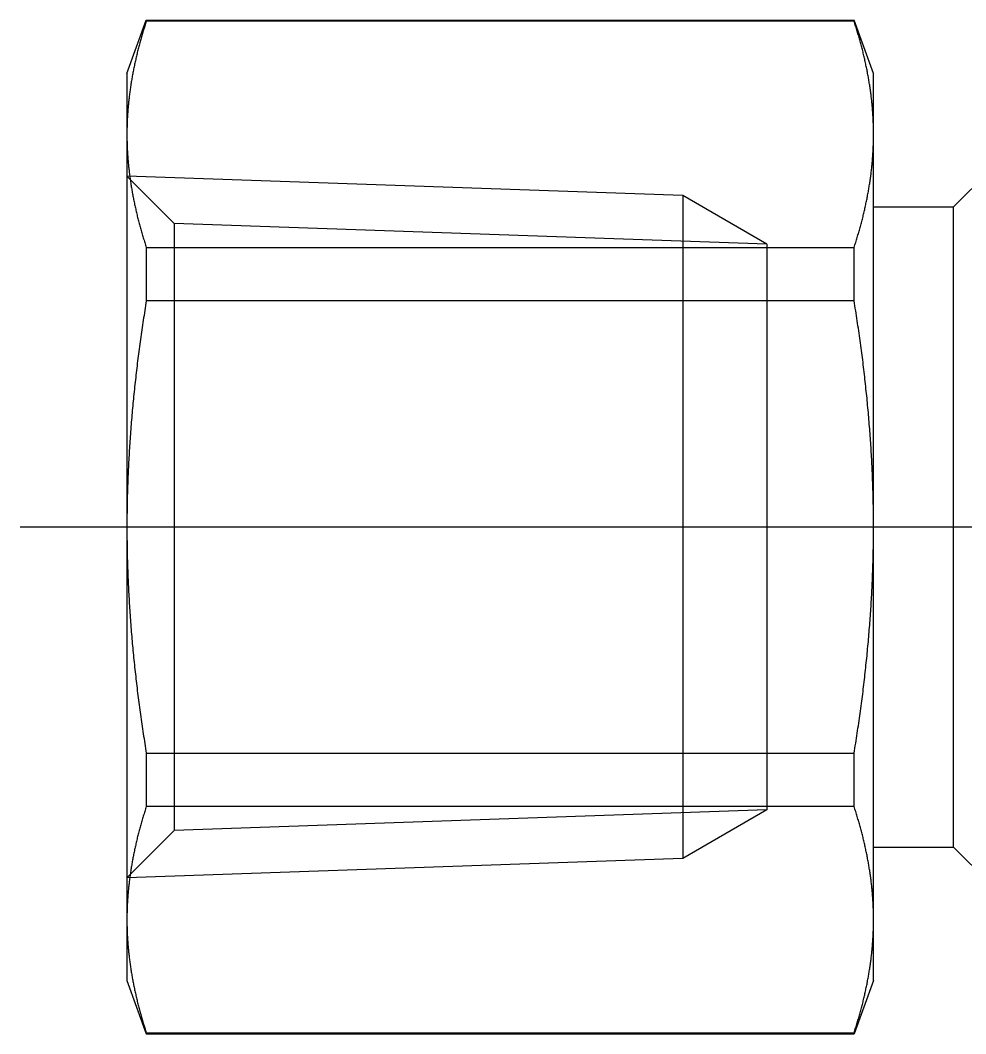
# Model space of a CAD drawing. Extents: x -2 to 65.7, y -32.4 to 11.8.
# Drawn here: x -2 to 15.73, y -9.5 to 9.5 of the extents above; entities that cross this region are included whole.
import ezdxf

# ---------------------------------------------------------------- set-up
doc = ezdxf.new("R2010")
doc.units = 0
doc.linetypes.add('CENTER', pattern=[50.8, 31.75, -6.35, 6.35, -6.35])
doc.linetypes.add('DASHED', pattern=[19.05, 12.7, -6.35])
doc.layers.get('0').update_dxf_attribs({"linetype": 'CONTINUOUS'})
doc.layers.add('CENTER', color=1, linetype='CENTER')

msp = doc.modelspace()

# ---------------------------------------------------------------- linework, layer by layer
at = {"color": 7, "linetype": 'CONTINUOUS'}
for p, q in [((0, 8.5), (0.364, 9.5)), ((0.364, 9.5), (13.636, 9.5)), ((0.364, 9.5), (0.364, 9.483)), ((13.636, 9.483), (0.364, 9.483)), ((14, 8.5), (13.636, 9.5)), ((13.636, 9.483), (13.636, 9.5)), ((0, 8.5), (0, 7.361)), ((14, 7.361), (14, 8.5)), ((0, 7.361), (0, 0)), ((14, 0), (14, 7.361)), ((15.5, 6), (16.5, 7)), ((14, 6), (15.5, 6)), ((15.5, -6), (15.5, 6)), ((0.364, 5.24), (13.636, 5.24)), ((0.364, 5.24), (0.364, 4.243)), ((13.636, 4.243), (13.636, 5.24)), ((13.636, 4.243), (0.364, 4.243)), ((0, 0), (0, -7.361)), ((14, -7.361), (14, 0)), ((0.364, -4.243), (13.636, -4.243)), ((0.364, -4.243), (0.364, -5.24)), ((13.636, -5.24), (13.636, -4.243)), ((13.636, -5.24), (0.364, -5.24)), ((14, -6), (15.5, -6)), ((15.5, -6), (16.5, -7)), ((0, -7.361), (0, -8.5)), ((14, -8.5), (14, -7.361)), ((0, -8.5), (0.364, -9.5)), ((14, -8.5), (13.636, -9.5)), ((0.364, -9.483), (13.636, -9.483)), ((0.364, -9.483), (0.364, -9.5)), ((13.636, -9.5), (13.636, -9.483)), ((0.364, -9.5), (13.636, -9.5))]:
    msp.add_line(p, q, dxfattribs=at)
at = {"color": 3, "linetype": 'DASHED'}
for p, q in [((10.422, 6.215), (0, 6.578)), ((0, 6.578), (0.887, 5.692)), ((10.422, 6.215), (10.422, -6.215)), ((12, 5.303), (10.422, 6.215)), ((12, 5.303), (0.887, 5.692)), ((0.887, 5.692), (0.887, -5.692)), ((12, 5.303), (12, -5.303)), ((12, -5.303), (0.887, -5.692)), ((12, -5.303), (10.422, -6.215)), ((0, -6.579), (0.887, -5.692)), ((10.422, -6.215), (0, -6.579))]:
    msp.add_line(p, q, dxfattribs=at)
at = {"color": 7}
for points in [[(0.364, 9.483, 0), (0.357, 9.46, 0), (0.349, 9.437, 0), (0.342, 9.414, 0), (0.335, 9.391, 0), (0.328, 9.368, 0), (0.321, 9.345, 0), (0.314, 9.322, 0), (0.307, 9.3, 0), (0.3, 9.277, 0), (0.293, 9.254, 0), (0.286, 9.232, 0), (0.28, 9.209, 0), (0.273, 9.187, 0), (0.267, 9.164, 0), (0.26, 9.142, 0), (0.254, 9.119, 0), (0.248, 9.097, 0), (0.242, 9.074, 0), (0.236, 9.052, 0), (0.23, 9.029, 0), (0.224, 9.007, 0), (0.218, 8.985, 0), (0.212, 8.962, 0), (0.207, 8.94, 0), (0.201, 8.918, 0), (0.195, 8.895, 0), (0.19, 8.873, 0), (0.185, 8.851, 0), (0.179, 8.829, 0), (0.174, 8.807, 0), (0.169, 8.784, 0), (0.164, 8.762, 0), (0.159, 8.74, 0), (0.154, 8.718, 0), (0.149, 8.696, 0), (0.144, 8.674, 0), (0.139, 8.652, 0), (0.135, 8.629, 0), (0.13, 8.607, 0), (0.126, 8.585, 0), (0.121, 8.563, 0), (0.117, 8.541, 0), (0.113, 8.519, 0), (0.109, 8.497, 0), (0.104, 8.475, 0), (0.1, 8.453, 0), (0.096, 8.431, 0), (0.093, 8.409, 0), (0.089, 8.387, 0), (0.085, 8.365, 0), (0.081, 8.343, 0), (0.078, 8.321, 0), (0.074, 8.299, 0), (0.071, 8.277, 0), (0.068, 8.255, 0), (0.064, 8.233, 0), (0.061, 8.211, 0), (0.058, 8.189, 0), (0.055, 8.167, 0), (0.052, 8.145, 0), (0.049, 8.122, 0), (0.046, 8.1, 0), (0.044, 8.078, 0), (0.041, 8.056, 0), (0.039, 8.034, 0), (0.036, 8.012, 0), (0.034, 7.99, 0), (0.031, 7.968, 0), (0.029, 7.946, 0), (0.027, 7.923, 0), (0.025, 7.901, 0), (0.023, 7.879, 0), (0.021, 7.857, 0), (0.019, 7.835, 0), (0.017, 7.812, 0), (0.016, 7.79, 0), (0.014, 7.768, 0), (0.013, 7.745, 0), (0.011, 7.723, 0), (0.01, 7.701, 0), (0.009, 7.678, 0), (0.007, 7.656, 0), (0.006, 7.633, 0), (0.005, 7.611, 0), (0.004, 7.588, 0), (0.004, 7.566, 0), (0.003, 7.543, 0), (0.002, 7.521, 0), (0.002, 7.498, 0), (0.001, 7.475, 0), (0.001, 7.452, 0), (0, 7.43, 0), (0, 7.407, 0), (0, 7.384, 0), (0, 7.361, 0)], [(14, 7.361, 0), (14, 7.383, 0), (14, 7.405, 0), (14, 7.428, 0), (13.999, 7.45, 0), (13.999, 7.472, 0), (13.998, 7.494, 0), (13.998, 7.516, 0), (13.997, 7.538, 0), (13.997, 7.56, 0), (13.996, 7.582, 0), (13.995, 7.604, 0), (13.994, 7.625, 0), (13.993, 7.647, 0), (13.992, 7.669, 0), (13.991, 7.691, 0), (13.989, 7.713, 0), (13.988, 7.735, 0), (13.987, 7.757, 0), (13.985, 7.779, 0), (13.983, 7.801, 0), (13.982, 7.822, 0), (13.98, 7.844, 0), (13.978, 7.866, 0), (13.976, 7.888, 0), (13.974, 7.91, 0), (13.972, 7.932, 0), (13.97, 7.954, 0), (13.968, 7.975, 0), (13.966, 7.997, 0), (13.963, 8.019, 0), (13.961, 8.041, 0), (13.958, 8.063, 0), (13.956, 8.085, 0), (13.953, 8.106, 0), (13.95, 8.128, 0), (13.947, 8.15, 0), (13.944, 8.172, 0), (13.941, 8.194, 0), (13.938, 8.216, 0), (13.935, 8.238, 0), (13.932, 8.26, 0), (13.928, 8.282, 0), (13.925, 8.304, 0), (13.921, 8.326, 0), (13.918, 8.347, 0), (13.914, 8.369, 0), (13.91, 8.391, 0), (13.907, 8.414, 0), (13.903, 8.436, 0), (13.899, 8.458, 0), (13.895, 8.48, 0), (13.89, 8.502, 0), (13.886, 8.524, 0), (13.882, 8.546, 0), (13.878, 8.568, 0), (13.873, 8.59, 0), (13.869, 8.613, 0), (13.864, 8.635, 0), (13.859, 8.657, 0), (13.855, 8.679, 0), (13.85, 8.702, 0), (13.845, 8.724, 0), (13.84, 8.746, 0), (13.835, 8.769, 0), (13.83, 8.791, 0), (13.824, 8.814, 0), (13.819, 8.836, 0), (13.814, 8.859, 0), (13.808, 8.881, 0), (13.803, 8.904, 0), (13.797, 8.926, 0), (13.791, 8.949, 0), (13.785, 8.972, 0), (13.779, 8.995, 0), (13.773, 9.017, 0), (13.767, 9.04, 0), (13.761, 9.063, 0), (13.755, 9.086, 0), (13.749, 9.109, 0), (13.742, 9.132, 0), (13.736, 9.155, 0), (13.729, 9.178, 0), (13.723, 9.201, 0), (13.716, 9.224, 0), (13.709, 9.248, 0), (13.702, 9.271, 0), (13.695, 9.294, 0), (13.688, 9.317, 0), (13.681, 9.341, 0), (13.674, 9.364, 0), (13.666, 9.388, 0), (13.659, 9.411, 0), (13.651, 9.435, 0), (13.644, 9.459, 0), (13.636, 9.483, 0)], [(0, 7.361, 0), (0, 7.338, 0), (0, 7.316, 0), (0, 7.293, 0), (0.001, 7.27, 0), (0.001, 7.247, 0), (0.002, 7.225, 0), (0.002, 7.202, 0), (0.003, 7.179, 0), (0.004, 7.157, 0), (0.004, 7.134, 0), (0.005, 7.112, 0), (0.006, 7.089, 0), (0.007, 7.067, 0), (0.009, 7.044, 0), (0.01, 7.022, 0), (0.011, 6.999, 0), (0.013, 6.977, 0), (0.014, 6.955, 0), (0.016, 6.932, 0), (0.017, 6.91, 0), (0.019, 6.888, 0), (0.021, 6.866, 0), (0.023, 6.843, 0), (0.025, 6.821, 0), (0.027, 6.799, 0), (0.029, 6.777, 0), (0.031, 6.755, 0), (0.034, 6.733, 0), (0.036, 6.71, 0), (0.039, 6.688, 0), (0.041, 6.666, 0), (0.044, 6.644, 0), (0.046, 6.622, 0), (0.049, 6.6, 0), (0.052, 6.578, 0), (0.055, 6.556, 0), (0.058, 6.534, 0), (0.061, 6.512, 0), (0.064, 6.49, 0), (0.068, 6.468, 0), (0.071, 6.446, 0), (0.074, 6.424, 0), (0.078, 6.402, 0), (0.081, 6.38, 0), (0.085, 6.358, 0), (0.089, 6.336, 0), (0.093, 6.313, 0), (0.096, 6.291, 0), (0.1, 6.269, 0), (0.104, 6.247, 0), (0.109, 6.225, 0), (0.113, 6.203, 0), (0.117, 6.181, 0), (0.121, 6.159, 0), (0.126, 6.137, 0), (0.13, 6.115, 0), (0.135, 6.093, 0), (0.139, 6.071, 0), (0.144, 6.049, 0), (0.149, 6.027, 0), (0.154, 6.005, 0), (0.159, 5.982, 0), (0.164, 5.96, 0), (0.169, 5.938, 0), (0.174, 5.916, 0), (0.179, 5.894, 0), (0.185, 5.872, 0), (0.19, 5.849, 0), (0.195, 5.827, 0), (0.201, 5.805, 0), (0.207, 5.782, 0), (0.212, 5.76, 0), (0.218, 5.738, 0), (0.224, 5.716, 0), (0.23, 5.693, 0), (0.236, 5.671, 0), (0.242, 5.648, 0), (0.248, 5.626, 0), (0.254, 5.603, 0), (0.26, 5.581, 0), (0.267, 5.558, 0), (0.273, 5.536, 0), (0.28, 5.513, 0), (0.286, 5.491, 0), (0.293, 5.468, 0), (0.3, 5.445, 0), (0.307, 5.423, 0), (0.314, 5.4, 0), (0.321, 5.377, 0), (0.328, 5.354, 0), (0.335, 5.332, 0), (0.342, 5.309, 0), (0.349, 5.286, 0), (0.357, 5.263, 0), (0.364, 5.24, 0)], [(13.636, 5.24, 0), (13.644, 5.264, 0), (13.651, 5.287, 0), (13.659, 5.311, 0), (13.666, 5.335, 0), (13.674, 5.358, 0), (13.681, 5.382, 0), (13.688, 5.405, 0), (13.695, 5.428, 0), (13.702, 5.452, 0), (13.709, 5.475, 0), (13.716, 5.498, 0), (13.723, 5.521, 0), (13.729, 5.544, 0), (13.736, 5.567, 0), (13.742, 5.591, 0), (13.749, 5.614, 0), (13.755, 5.636, 0), (13.761, 5.659, 0), (13.767, 5.682, 0), (13.773, 5.705, 0), (13.779, 5.728, 0), (13.785, 5.751, 0), (13.791, 5.773, 0), (13.797, 5.796, 0), (13.803, 5.819, 0), (13.808, 5.841, 0), (13.814, 5.864, 0), (13.819, 5.886, 0), (13.824, 5.909, 0), (13.83, 5.931, 0), (13.835, 5.954, 0), (13.84, 5.976, 0), (13.845, 5.998, 0), (13.85, 6.021, 0), (13.855, 6.043, 0), (13.859, 6.065, 0), (13.864, 6.088, 0), (13.869, 6.11, 0), (13.873, 6.132, 0), (13.878, 6.154, 0), (13.882, 6.176, 0), (13.886, 6.199, 0), (13.89, 6.221, 0), (13.895, 6.243, 0), (13.899, 6.265, 0), (13.903, 6.287, 0), (13.907, 6.309, 0), (13.91, 6.331, 0), (13.914, 6.353, 0), (13.918, 6.375, 0), (13.921, 6.397, 0), (13.925, 6.419, 0), (13.928, 6.441, 0), (13.932, 6.463, 0), (13.935, 6.485, 0), (13.938, 6.507, 0), (13.941, 6.528, 0), (13.944, 6.55, 0), (13.947, 6.572, 0), (13.95, 6.594, 0), (13.953, 6.616, 0), (13.956, 6.638, 0), (13.958, 6.66, 0), (13.961, 6.682, 0), (13.963, 6.703, 0), (13.966, 6.725, 0), (13.968, 6.747, 0), (13.97, 6.769, 0), (13.972, 6.791, 0), (13.974, 6.813, 0), (13.976, 6.834, 0), (13.978, 6.856, 0), (13.98, 6.878, 0), (13.982, 6.9, 0), (13.983, 6.922, 0), (13.985, 6.944, 0), (13.987, 6.966, 0), (13.988, 6.987, 0), (13.989, 7.009, 0), (13.991, 7.031, 0), (13.992, 7.053, 0), (13.993, 7.075, 0), (13.994, 7.097, 0), (13.995, 7.119, 0), (13.996, 7.141, 0), (13.997, 7.163, 0), (13.997, 7.185, 0), (13.998, 7.207, 0), (13.998, 7.229, 0), (13.999, 7.251, 0), (13.999, 7.273, 0), (14, 7.295, 0), (14, 7.317, 0), (14, 7.339, 0), (14, 7.361, 0)], [(0.364, 4.243, 0), (0.357, 4.197, 0), (0.349, 4.151, 0), (0.342, 4.105, 0), (0.335, 4.059, 0), (0.328, 4.014, 0), (0.321, 3.968, 0), (0.314, 3.923, 0), (0.307, 3.877, 0), (0.3, 3.832, 0), (0.293, 3.786, 0), (0.286, 3.741, 0), (0.28, 3.696, 0), (0.273, 3.651, 0), (0.267, 3.606, 0), (0.26, 3.561, 0), (0.254, 3.516, 0), (0.248, 3.471, 0), (0.242, 3.426, 0), (0.236, 3.381, 0), (0.23, 3.336, 0), (0.224, 3.291, 0), (0.218, 3.247, 0), (0.212, 3.202, 0), (0.207, 3.157, 0), (0.201, 3.113, 0), (0.195, 3.068, 0), (0.19, 3.024, 0), (0.185, 2.979, 0), (0.179, 2.935, 0), (0.174, 2.891, 0), (0.169, 2.846, 0), (0.164, 2.802, 0), (0.159, 2.758, 0), (0.154, 2.713, 0), (0.149, 2.669, 0), (0.144, 2.625, 0), (0.139, 2.581, 0), (0.135, 2.536, 0), (0.13, 2.492, 0), (0.126, 2.448, 0), (0.121, 2.404, 0), (0.117, 2.36, 0), (0.113, 2.316, 0), (0.109, 2.272, 0), (0.104, 2.228, 0), (0.1, 2.184, 0), (0.096, 2.14, 0), (0.093, 2.095, 0), (0.089, 2.051, 0), (0.085, 2.007, 0), (0.081, 1.963, 0), (0.078, 1.919, 0), (0.074, 1.875, 0), (0.071, 1.831, 0), (0.068, 1.787, 0), (0.064, 1.743, 0), (0.061, 1.699, 0), (0.058, 1.655, 0), (0.055, 1.611, 0), (0.052, 1.567, 0), (0.049, 1.522, 0), (0.046, 1.478, 0), (0.044, 1.434, 0), (0.041, 1.39, 0), (0.039, 1.346, 0), (0.036, 1.302, 0), (0.034, 1.257, 0), (0.031, 1.213, 0), (0.029, 1.169, 0), (0.027, 1.124, 0), (0.025, 1.08, 0), (0.023, 1.036, 0), (0.021, 0.991, 0), (0.019, 0.947, 0), (0.017, 0.902, 0), (0.016, 0.857, 0), (0.014, 0.813, 0), (0.013, 0.768, 0), (0.011, 0.723, 0), (0.01, 0.679, 0), (0.009, 0.634, 0), (0.007, 0.589, 0), (0.006, 0.544, 0), (0.005, 0.499, 0), (0.004, 0.454, 0), (0.004, 0.409, 0), (0.003, 0.364, 0), (0.002, 0.319, 0), (0.002, 0.273, 0), (0.001, 0.228, 0), (0.001, 0.183, 0), (0, 0.137, 0), (0, 0.091, 0), (0, 0.046, 0), (0, 0, 0)], [(14, 0, 0), (14, 0.044, 0), (14, 0.088, 0), (14, 0.133, 0), (13.999, 0.177, 0), (13.999, 0.221, 0), (13.998, 0.265, 0), (13.998, 0.309, 0), (13.997, 0.353, 0), (13.997, 0.397, 0), (13.996, 0.441, 0), (13.995, 0.485, 0), (13.994, 0.529, 0), (13.993, 0.572, 0), (13.992, 0.616, 0), (13.991, 0.66, 0), (13.989, 0.704, 0), (13.988, 0.748, 0), (13.987, 0.791, 0), (13.985, 0.835, 0), (13.983, 0.879, 0), (13.982, 0.922, 0), (13.98, 0.966, 0), (13.978, 1.01, 0), (13.976, 1.054, 0), (13.974, 1.097, 0), (13.972, 1.141, 0), (13.97, 1.185, 0), (13.968, 1.228, 0), (13.966, 1.272, 0), (13.963, 1.316, 0), (13.961, 1.359, 0), (13.958, 1.403, 0), (13.956, 1.447, 0), (13.953, 1.49, 0), (13.95, 1.534, 0), (13.947, 1.578, 0), (13.944, 1.622, 0), (13.941, 1.665, 0), (13.938, 1.709, 0), (13.935, 1.753, 0), (13.932, 1.797, 0), (13.928, 1.841, 0), (13.925, 1.885, 0), (13.921, 1.929, 0), (13.918, 1.973, 0), (13.914, 2.017, 0), (13.91, 2.061, 0), (13.907, 2.105, 0), (13.903, 2.149, 0), (13.899, 2.193, 0), (13.895, 2.237, 0), (13.89, 2.281, 0), (13.886, 2.325, 0), (13.882, 2.37, 0), (13.878, 2.414, 0), (13.873, 2.458, 0), (13.869, 2.503, 0), (13.864, 2.547, 0), (13.859, 2.592, 0), (13.855, 2.636, 0), (13.85, 2.681, 0), (13.845, 2.726, 0), (13.84, 2.77, 0), (13.835, 2.815, 0), (13.83, 2.86, 0), (13.824, 2.905, 0), (13.819, 2.95, 0), (13.814, 2.995, 0), (13.808, 3.04, 0), (13.803, 3.085, 0), (13.797, 3.131, 0), (13.791, 3.176, 0), (13.785, 3.221, 0), (13.779, 3.267, 0), (13.773, 3.312, 0), (13.767, 3.358, 0), (13.761, 3.404, 0), (13.755, 3.45, 0), (13.749, 3.495, 0), (13.742, 3.541, 0), (13.736, 3.587, 0), (13.729, 3.634, 0), (13.723, 3.68, 0), (13.716, 3.726, 0), (13.709, 3.773, 0), (13.702, 3.819, 0), (13.695, 3.866, 0), (13.688, 3.913, 0), (13.681, 3.959, 0), (13.674, 4.006, 0), (13.666, 4.053, 0), (13.659, 4.101, 0), (13.651, 4.148, 0), (13.644, 4.195, 0), (13.636, 4.243, 0)], [(0, 0, 0), (0, -0.046, 0), (0, -0.091, 0), (0, -0.137, 0), (0.001, -0.183, 0), (0.001, -0.228, 0), (0.002, -0.273, 0), (0.002, -0.319, 0), (0.003, -0.364, 0), (0.004, -0.409, 0), (0.004, -0.454, 0), (0.005, -0.499, 0), (0.006, -0.544, 0), (0.007, -0.589, 0), (0.009, -0.634, 0), (0.01, -0.679, 0), (0.011, -0.723, 0), (0.013, -0.768, 0), (0.014, -0.813, 0), (0.016, -0.857, 0), (0.017, -0.902, 0), (0.019, -0.947, 0), (0.021, -0.991, 0), (0.023, -1.036, 0), (0.025, -1.08, 0), (0.027, -1.124, 0), (0.029, -1.169, 0), (0.031, -1.213, 0), (0.034, -1.257, 0), (0.036, -1.302, 0), (0.039, -1.346, 0), (0.041, -1.39, 0), (0.044, -1.434, 0), (0.046, -1.478, 0), (0.049, -1.522, 0), (0.052, -1.567, 0), (0.055, -1.611, 0), (0.058, -1.655, 0), (0.061, -1.699, 0), (0.064, -1.743, 0), (0.068, -1.787, 0), (0.071, -1.831, 0), (0.074, -1.875, 0), (0.078, -1.919, 0), (0.081, -1.963, 0), (0.085, -2.007, 0), (0.089, -2.051, 0), (0.093, -2.095, 0), (0.096, -2.14, 0), (0.1, -2.184, 0), (0.104, -2.228, 0), (0.109, -2.272, 0), (0.113, -2.316, 0), (0.117, -2.36, 0), (0.121, -2.404, 0), (0.126, -2.448, 0), (0.13, -2.492, 0), (0.135, -2.536, 0), (0.139, -2.581, 0), (0.144, -2.625, 0), (0.149, -2.669, 0), (0.154, -2.713, 0), (0.159, -2.758, 0), (0.164, -2.802, 0), (0.169, -2.846, 0), (0.174, -2.891, 0), (0.179, -2.935, 0), (0.185, -2.979, 0), (0.19, -3.024, 0), (0.195, -3.068, 0), (0.201, -3.113, 0), (0.207, -3.157, 0), (0.212, -3.202, 0), (0.218, -3.247, 0), (0.224, -3.291, 0), (0.23, -3.336, 0), (0.236, -3.381, 0), (0.242, -3.426, 0), (0.248, -3.471, 0), (0.254, -3.516, 0), (0.26, -3.561, 0), (0.267, -3.606, 0), (0.273, -3.651, 0), (0.28, -3.696, 0), (0.286, -3.741, 0), (0.293, -3.786, 0), (0.3, -3.832, 0), (0.307, -3.877, 0), (0.314, -3.923, 0), (0.321, -3.968, 0), (0.328, -4.014, 0), (0.335, -4.059, 0), (0.342, -4.105, 0), (0.349, -4.151, 0), (0.357, -4.197, 0), (0.364, -4.243, 0)], [(13.636, -4.243, 0), (13.644, -4.195, 0), (13.651, -4.148, 0), (13.659, -4.101, 0), (13.666, -4.053, 0), (13.674, -4.006, 0), (13.681, -3.959, 0), (13.688, -3.913, 0), (13.695, -3.866, 0), (13.702, -3.819, 0), (13.709, -3.773, 0), (13.716, -3.726, 0), (13.723, -3.68, 0), (13.729, -3.634, 0), (13.736, -3.587, 0), (13.742, -3.541, 0), (13.749, -3.495, 0), (13.755, -3.45, 0), (13.761, -3.404, 0), (13.767, -3.358, 0), (13.773, -3.312, 0), (13.779, -3.267, 0), (13.785, -3.221, 0), (13.791, -3.176, 0), (13.797, -3.131, 0), (13.803, -3.085, 0), (13.808, -3.04, 0), (13.814, -2.995, 0), (13.819, -2.95, 0), (13.824, -2.905, 0), (13.83, -2.86, 0), (13.835, -2.815, 0), (13.84, -2.77, 0), (13.845, -2.726, 0), (13.85, -2.681, 0), (13.855, -2.636, 0), (13.859, -2.592, 0), (13.864, -2.547, 0), (13.869, -2.503, 0), (13.873, -2.458, 0), (13.878, -2.414, 0), (13.882, -2.37, 0), (13.886, -2.325, 0), (13.89, -2.281, 0), (13.895, -2.237, 0), (13.899, -2.193, 0), (13.903, -2.149, 0), (13.907, -2.105, 0), (13.91, -2.061, 0), (13.914, -2.017, 0), (13.918, -1.973, 0), (13.921, -1.929, 0), (13.925, -1.885, 0), (13.928, -1.841, 0), (13.932, -1.797, 0), (13.935, -1.753, 0), (13.938, -1.709, 0), (13.941, -1.665, 0), (13.944, -1.622, 0), (13.947, -1.578, 0), (13.95, -1.534, 0), (13.953, -1.49, 0), (13.956, -1.447, 0), (13.958, -1.403, 0), (13.961, -1.359, 0), (13.963, -1.316, 0), (13.966, -1.272, 0), (13.968, -1.228, 0), (13.97, -1.185, 0), (13.972, -1.141, 0), (13.974, -1.097, 0), (13.976, -1.054, 0), (13.978, -1.01, 0), (13.98, -0.966, 0), (13.982, -0.922, 0), (13.983, -0.879, 0), (13.985, -0.835, 0), (13.987, -0.791, 0), (13.988, -0.748, 0), (13.989, -0.704, 0), (13.991, -0.66, 0), (13.992, -0.616, 0), (13.993, -0.572, 0), (13.994, -0.529, 0), (13.995, -0.485, 0), (13.996, -0.441, 0), (13.997, -0.397, 0), (13.997, -0.353, 0), (13.998, -0.309, 0), (13.998, -0.265, 0), (13.999, -0.221, 0), (13.999, -0.177, 0), (14, -0.133, 0), (14, -0.088, 0), (14, -0.044, 0), (14, 0, 0)], [(0.364, -5.24, 0), (0.357, -5.263, 0), (0.349, -5.286, 0), (0.342, -5.309, 0), (0.335, -5.332, 0), (0.328, -5.354, 0), (0.321, -5.377, 0), (0.314, -5.4, 0), (0.307, -5.423, 0), (0.3, -5.445, 0), (0.293, -5.468, 0), (0.286, -5.491, 0), (0.28, -5.513, 0), (0.273, -5.536, 0), (0.267, -5.558, 0), (0.26, -5.581, 0), (0.254, -5.603, 0), (0.248, -5.626, 0), (0.242, -5.648, 0), (0.236, -5.671, 0), (0.23, -5.693, 0), (0.224, -5.716, 0), (0.218, -5.738, 0), (0.212, -5.76, 0), (0.207, -5.782, 0), (0.201, -5.805, 0), (0.195, -5.827, 0), (0.19, -5.849, 0), (0.185, -5.872, 0), (0.179, -5.894, 0), (0.174, -5.916, 0), (0.169, -5.938, 0), (0.164, -5.96, 0), (0.159, -5.982, 0), (0.154, -6.005, 0), (0.149, -6.027, 0), (0.144, -6.049, 0), (0.139, -6.071, 0), (0.135, -6.093, 0), (0.13, -6.115, 0), (0.126, -6.137, 0), (0.121, -6.159, 0), (0.117, -6.181, 0), (0.113, -6.203, 0), (0.109, -6.225, 0), (0.104, -6.247, 0), (0.1, -6.269, 0), (0.096, -6.291, 0), (0.093, -6.313, 0), (0.089, -6.336, 0), (0.085, -6.358, 0), (0.081, -6.38, 0), (0.078, -6.402, 0), (0.074, -6.424, 0), (0.071, -6.446, 0), (0.068, -6.468, 0), (0.064, -6.49, 0), (0.061, -6.512, 0), (0.058, -6.534, 0), (0.055, -6.556, 0), (0.052, -6.578, 0), (0.049, -6.6, 0), (0.046, -6.622, 0), (0.044, -6.644, 0), (0.041, -6.666, 0), (0.039, -6.688, 0), (0.036, -6.71, 0), (0.034, -6.733, 0), (0.031, -6.755, 0), (0.029, -6.777, 0), (0.027, -6.799, 0), (0.025, -6.821, 0), (0.023, -6.843, 0), (0.021, -6.866, 0), (0.019, -6.888, 0), (0.017, -6.91, 0), (0.016, -6.932, 0), (0.014, -6.955, 0), (0.013, -6.977, 0), (0.011, -6.999, 0), (0.01, -7.022, 0), (0.009, -7.044, 0), (0.007, -7.067, 0), (0.006, -7.089, 0), (0.005, -7.112, 0), (0.004, -7.134, 0), (0.004, -7.157, 0), (0.003, -7.179, 0), (0.002, -7.202, 0), (0.002, -7.225, 0), (0.001, -7.247, 0), (0.001, -7.27, 0), (0, -7.293, 0), (0, -7.316, 0), (0, -7.338, 0), (0, -7.361, 0)], [(14, -7.361, 0), (14, -7.339, 0), (14, -7.317, 0), (14, -7.295, 0), (13.999, -7.273, 0), (13.999, -7.251, 0), (13.998, -7.229, 0), (13.998, -7.207, 0), (13.997, -7.185, 0), (13.997, -7.163, 0), (13.996, -7.141, 0), (13.995, -7.119, 0), (13.994, -7.097, 0), (13.993, -7.075, 0), (13.992, -7.053, 0), (13.991, -7.031, 0), (13.989, -7.009, 0), (13.988, -6.987, 0), (13.987, -6.966, 0), (13.985, -6.944, 0), (13.983, -6.922, 0), (13.982, -6.9, 0), (13.98, -6.878, 0), (13.978, -6.856, 0), (13.976, -6.834, 0), (13.974, -6.813, 0), (13.972, -6.791, 0), (13.97, -6.769, 0), (13.968, -6.747, 0), (13.966, -6.725, 0), (13.963, -6.703, 0), (13.961, -6.682, 0), (13.958, -6.66, 0), (13.956, -6.638, 0), (13.953, -6.616, 0), (13.95, -6.594, 0), (13.947, -6.572, 0), (13.944, -6.55, 0), (13.941, -6.528, 0), (13.938, -6.507, 0), (13.935, -6.485, 0), (13.932, -6.463, 0), (13.928, -6.441, 0), (13.925, -6.419, 0), (13.921, -6.397, 0), (13.918, -6.375, 0), (13.914, -6.353, 0), (13.91, -6.331, 0), (13.907, -6.309, 0), (13.903, -6.287, 0), (13.899, -6.265, 0), (13.895, -6.243, 0), (13.89, -6.221, 0), (13.886, -6.199, 0), (13.882, -6.176, 0), (13.878, -6.154, 0), (13.873, -6.132, 0), (13.869, -6.11, 0), (13.864, -6.088, 0), (13.859, -6.065, 0), (13.855, -6.043, 0), (13.85, -6.021, 0), (13.845, -5.998, 0), (13.84, -5.976, 0), (13.835, -5.954, 0), (13.83, -5.931, 0), (13.824, -5.909, 0), (13.819, -5.886, 0), (13.814, -5.864, 0), (13.808, -5.841, 0), (13.803, -5.819, 0), (13.797, -5.796, 0), (13.791, -5.773, 0), (13.785, -5.751, 0), (13.779, -5.728, 0), (13.773, -5.705, 0), (13.767, -5.682, 0), (13.761, -5.659, 0), (13.755, -5.636, 0), (13.749, -5.614, 0), (13.742, -5.591, 0), (13.736, -5.567, 0), (13.729, -5.544, 0), (13.723, -5.521, 0), (13.716, -5.498, 0), (13.709, -5.475, 0), (13.702, -5.452, 0), (13.695, -5.428, 0), (13.688, -5.405, 0), (13.681, -5.382, 0), (13.674, -5.358, 0), (13.666, -5.335, 0), (13.659, -5.311, 0), (13.651, -5.287, 0), (13.644, -5.264, 0), (13.636, -5.24, 0)], [(0, -7.361, 0), (0, -7.384, 0), (0, -7.407, 0), (0, -7.43, 0), (0.001, -7.452, 0), (0.001, -7.475, 0), (0.002, -7.498, 0), (0.002, -7.521, 0), (0.003, -7.543, 0), (0.004, -7.566, 0), (0.004, -7.588, 0), (0.005, -7.611, 0), (0.006, -7.633, 0), (0.007, -7.656, 0), (0.009, -7.678, 0), (0.01, -7.701, 0), (0.011, -7.723, 0), (0.013, -7.745, 0), (0.014, -7.768, 0), (0.016, -7.79, 0), (0.017, -7.812, 0), (0.019, -7.835, 0), (0.021, -7.857, 0), (0.023, -7.879, 0), (0.025, -7.901, 0), (0.027, -7.923, 0), (0.029, -7.946, 0), (0.031, -7.968, 0), (0.034, -7.99, 0), (0.036, -8.012, 0), (0.039, -8.034, 0), (0.041, -8.056, 0), (0.044, -8.078, 0), (0.046, -8.1, 0), (0.049, -8.122, 0), (0.052, -8.145, 0), (0.055, -8.167, 0), (0.058, -8.189, 0), (0.061, -8.211, 0), (0.064, -8.233, 0), (0.068, -8.255, 0), (0.071, -8.277, 0), (0.074, -8.299, 0), (0.078, -8.321, 0), (0.081, -8.343, 0), (0.085, -8.365, 0), (0.089, -8.387, 0), (0.093, -8.409, 0), (0.096, -8.431, 0), (0.1, -8.453, 0), (0.104, -8.475, 0), (0.109, -8.497, 0), (0.113, -8.519, 0), (0.117, -8.541, 0), (0.121, -8.563, 0), (0.126, -8.585, 0), (0.13, -8.607, 0), (0.135, -8.629, 0), (0.139, -8.652, 0), (0.144, -8.674, 0), (0.149, -8.696, 0), (0.154, -8.718, 0), (0.159, -8.74, 0), (0.164, -8.762, 0), (0.169, -8.784, 0), (0.174, -8.807, 0), (0.179, -8.829, 0), (0.185, -8.851, 0), (0.19, -8.873, 0), (0.195, -8.895, 0), (0.201, -8.918, 0), (0.207, -8.94, 0), (0.212, -8.962, 0), (0.218, -8.985, 0), (0.224, -9.007, 0), (0.23, -9.029, 0), (0.236, -9.052, 0), (0.242, -9.074, 0), (0.248, -9.097, 0), (0.254, -9.119, 0), (0.26, -9.142, 0), (0.267, -9.164, 0), (0.273, -9.187, 0), (0.28, -9.209, 0), (0.286, -9.232, 0), (0.293, -9.254, 0), (0.3, -9.277, 0), (0.307, -9.3, 0), (0.314, -9.322, 0), (0.321, -9.345, 0), (0.328, -9.368, 0), (0.335, -9.391, 0), (0.342, -9.414, 0), (0.349, -9.437, 0), (0.357, -9.46, 0), (0.364, -9.483, 0)], [(13.636, -9.483, 0), (13.644, -9.459, 0), (13.651, -9.435, 0), (13.659, -9.411, 0), (13.666, -9.388, 0), (13.674, -9.364, 0), (13.681, -9.341, 0), (13.688, -9.317, 0), (13.695, -9.294, 0), (13.702, -9.271, 0), (13.709, -9.248, 0), (13.716, -9.224, 0), (13.723, -9.201, 0), (13.729, -9.178, 0), (13.736, -9.155, 0), (13.742, -9.132, 0), (13.749, -9.109, 0), (13.755, -9.086, 0), (13.761, -9.063, 0), (13.767, -9.04, 0), (13.773, -9.017, 0), (13.779, -8.995, 0), (13.785, -8.972, 0), (13.791, -8.949, 0), (13.797, -8.926, 0), (13.803, -8.904, 0), (13.808, -8.881, 0), (13.814, -8.859, 0), (13.819, -8.836, 0), (13.824, -8.814, 0), (13.83, -8.791, 0), (13.835, -8.769, 0), (13.84, -8.746, 0), (13.845, -8.724, 0), (13.85, -8.702, 0), (13.855, -8.679, 0), (13.859, -8.657, 0), (13.864, -8.635, 0), (13.869, -8.613, 0), (13.873, -8.59, 0), (13.878, -8.568, 0), (13.882, -8.546, 0), (13.886, -8.524, 0), (13.89, -8.502, 0), (13.895, -8.48, 0), (13.899, -8.458, 0), (13.903, -8.436, 0), (13.907, -8.414, 0), (13.91, -8.391, 0), (13.914, -8.369, 0), (13.918, -8.347, 0), (13.921, -8.326, 0), (13.925, -8.304, 0), (13.928, -8.282, 0), (13.932, -8.26, 0), (13.935, -8.238, 0), (13.938, -8.216, 0), (13.941, -8.194, 0), (13.944, -8.172, 0), (13.947, -8.15, 0), (13.95, -8.128, 0), (13.953, -8.106, 0), (13.956, -8.085, 0), (13.958, -8.063, 0), (13.961, -8.041, 0), (13.963, -8.019, 0), (13.966, -7.997, 0), (13.968, -7.975, 0), (13.97, -7.954, 0), (13.972, -7.932, 0), (13.974, -7.91, 0), (13.976, -7.888, 0), (13.978, -7.866, 0), (13.98, -7.844, 0), (13.982, -7.822, 0), (13.983, -7.801, 0), (13.985, -7.779, 0), (13.987, -7.757, 0), (13.988, -7.735, 0), (13.989, -7.713, 0), (13.991, -7.691, 0), (13.992, -7.669, 0), (13.993, -7.647, 0), (13.994, -7.625, 0), (13.995, -7.604, 0), (13.996, -7.582, 0), (13.997, -7.56, 0), (13.997, -7.538, 0), (13.998, -7.516, 0), (13.998, -7.494, 0), (13.999, -7.472, 0), (13.999, -7.45, 0), (14, -7.428, 0), (14, -7.405, 0), (14, -7.383, 0), (14, -7.361, 0)]]:
    msp.add_polyline3d(points, dxfattribs=at)
at = {"layer": 'CENTER', "color": 1, "linetype": 'CENTER'}
msp.add_line((-2, 0), (33.25, 0), dxfattribs=at)

doc.saveas('drawing.dxf')
